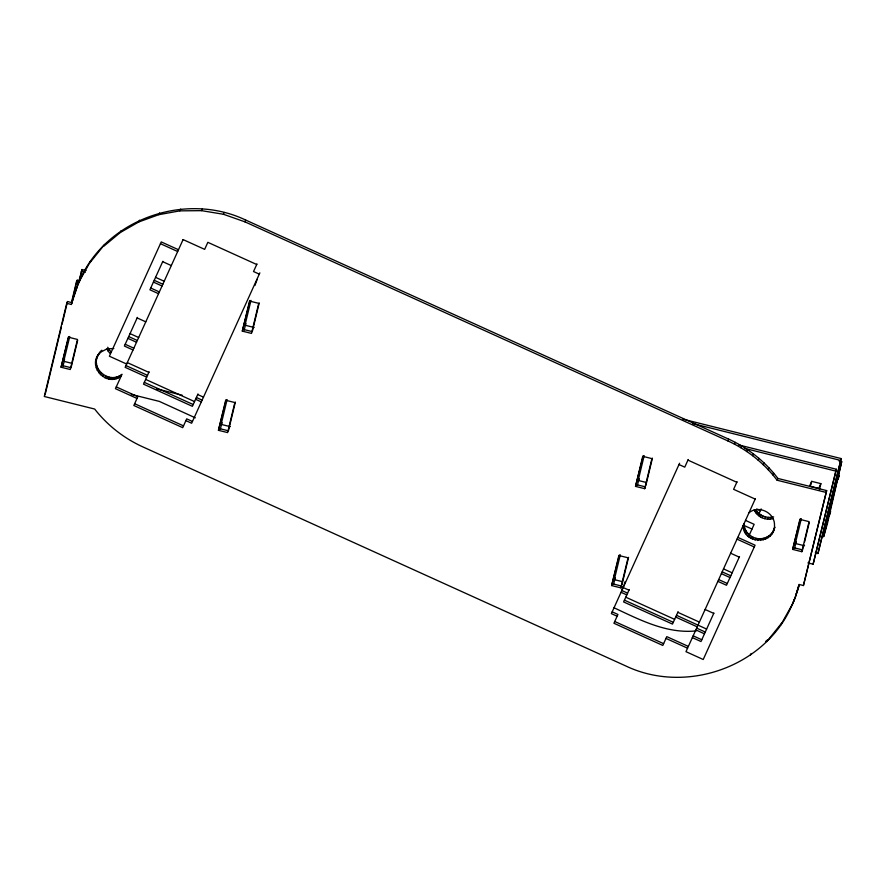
<?xml version="1.0" encoding="UTF-8"?>
<svg xmlns="http://www.w3.org/2000/svg" width="886" height="886" viewBox="0 0 886 886"><rect width="100%" height="100%" fill="white"/><g stroke="black" fill="none" stroke-linecap="round" stroke-linejoin="round"><path stroke-width="1.33" d="M121.194 376.041C107.959 387.237 87.803 368.366 98.424 354.311L97.006 357.302M137.02 398.456L115.457 388.677L122.002 374.269C110.229 384.38 90.649 369.65 97.803 355.53M841.7 461.661L827.458 523.404L823.615 536.805L841.7 461.661L839.02 460.997M743.11 525.708C743.332 545.1 775.527 544.646 774.497 525.01C774.763 512.617 758.538 504.765 748.991 512.761M66.727 303.322L71.301 304.463L72.098 302.691L67.524 301.55L66.727 303.322L44.3 396.496L94.669 409.044C107.361 425.291 124.029 438.349 142.79 446.865L625.771 665.951C685.764 694.624 765.05 667.136 791.796 605.592L792.605 603.82L780.776 624.984M45.108 394.713L61.444 326.834M62.086 324.176L67.524 301.55M71.6 301.949L76.406 281.992L77.215 280.209L79.851 280.862M71.766 302.835L75.609 286.865M76.251 284.196L77.215 280.209M78.677 281.958L82.055 269.532L86.075 270.54M79.485 280.186L82.055 269.532M61.079 367.225L68.311 337.167L77.492 339.46L70.26 369.517L61.079 367.225L68.798 336.702M71.633 363.26L63.77 361.3L69.739 336.47M62.961 366.239L64.246 360.868M77.669 340.29L71.068 367.734L61.887 365.442M218.443 430.308L225.675 400.25L234.856 402.543L227.624 432.601L218.443 430.308L226.174 399.785M242.31 331.131L249.542 301.074L258.734 303.355L251.491 333.413L242.31 331.131L250.04 300.598M230.316 426.664L221.123 424.383L227.104 399.553M254.182 327.488L245.001 325.195L250.982 300.376M220.348 429.178L221.932 422.6L221.123 424.383M244.204 330.068L245.81 323.423L245.001 325.195M254.946 285.48L257.184 279.289M235.355 402.067L228.433 430.817L219.252 428.525M259.221 302.89L252.3 331.63L243.118 329.348M611.639 585.568L618.871 555.511L628.063 557.792L620.82 587.85L611.639 585.568L619.369 555.035M635.517 486.381L642.749 456.323L651.93 458.616L644.698 488.673L635.517 486.381L643.236 455.858M622.193 581.593L614.33 579.632L620.3 554.802M646.071 482.416L638.197 480.456L644.177 455.625M613.555 584.428L615.139 577.86L614.33 579.632M637.411 485.318L639.005 478.673L638.197 480.456M621.95 584.76L628.551 557.327M645.816 485.583L652.417 458.14M621.784 590.663L622.736 586.72M623.932 585.923L624.907 581.88M792.66 549.409L799.892 519.351L809.073 521.644L801.841 551.69L792.66 549.409L800.379 518.886M804.532 545.765L795.351 543.483L801.321 518.653M794.532 548.423L796.16 541.7L795.351 543.483M810.779 485.118L811.687 481.353L820.868 483.645L819.362 489.903M801.841 551.69L803.912 544.691M804.532 542.077L809.25 522.474M798.43 586.82L799.227 585.048L795.528 596.278L799.039 584.439L803.425 585.535L826.66 490.589L777.919 478.451C765.094 461.517 747.994 447.917 728.657 439.135L245.688 220.049C185.695 191.376 106.409 218.864 79.651 280.408L77.769 284.616L79.651 280.408M826.66 490.589L803.425 585.535M807.877 562.898L813.115 564.194L836.34 469.248L738.547 444.894M836.34 469.248L813.115 564.194M815.264 552.853L817.955 553.529L841.179 458.571L682.918 419.167M841.179 458.571L817.955 553.529M71.301 304.463L78.577 282.844M76.761 287.075L77.569 285.292L72.586 299.457M771.772 533.981L774.851 527.225L774.043 529.008M794.687 598.615L795.484 596.843L792.815 603.277L796.337 594.495M791.796 605.592L793.623 601.505M75.808 289.534L76.617 287.751M74.922 292.003L75.731 290.22M74.092 294.484L74.889 292.701M73.305 296.965L74.114 295.193M71.91 301.96L72.718 300.188M78.843 282.18L90.682 261.016M89.874 262.799L104.659 244.403M103.85 246.186L120.308 232.509L121.116 230.737M63.77 361.3L64.578 359.517M120.308 232.509L138.77 221.954L139.578 220.171M138.77 221.954L158.782 214.678L159.591 212.906M96.087 359.938L96.895 358.154M97.615 356.094L99.143 353.171M98.335 354.943L99.952 352.096M99.143 353.879L100.86 351.1M95.677 362.618L96.485 360.846M100.052 352.883L101.846 350.191M95.743 365.287L96.552 363.515M96.275 367.9L97.072 366.117M97.238 370.381L98.036 368.598M98.612 372.674L99.42 370.902M109.1 349.56L110.861 351.609L110.063 353.392L108.291 351.332L109.1 349.56L107.727 347.257M100.384 374.734L101.181 372.951M102.51 376.495L103.319 374.712M158.782 214.678L179.869 210.857L180.678 209.085M104.991 377.89L105.799 376.107M106.818 378.577L107.627 376.805M108.679 379.042L109.487 377.259M137.408 317.376L124.394 346.061L133.022 349.97M162.847 261.304L149.922 289.8L158.539 293.709M110.562 379.274L111.37 377.502M112.456 379.286L113.264 377.502M114.327 379.075L115.136 377.292M116.155 378.643L116.963 376.86M117.927 377.99L118.735 376.207M119.61 377.126L120.418 375.343M183.103 239.563L125.147 367.336L146.699 377.115M179.869 210.857L201.565 210.658L202.373 208.886M149.125 371.766L143.51 384.147L192.384 406.32L197.999 393.938M201.565 210.658L223.383 214.257L224.191 212.485M223.383 214.257L244.879 221.821L245.688 220.049M256.995 263.895L253.529 271.537L259.277 274.139M259.864 272.844L191.642 423.242L185.894 420.628M644.698 488.673L645.495 486.89L636.314 484.609M620.82 587.85L621.629 586.067L612.447 583.785M679.584 463.245L611.373 613.633L617.121 616.246M629.226 589.555L623.611 601.937L672.485 624.098L678.1 611.717M688.212 459.513L684.756 467.155L678.997 464.541M825.852 492.372L777.111 480.234C764.286 463.3 747.186 449.689 727.849 440.907L728.657 439.135M734.45 444.13L735.258 442.347M740.785 447.674L741.582 445.891M746.832 451.528L747.64 449.745M737.086 481.674L733.619 489.316L755.182 499.095M752.613 455.67L753.421 453.887M758.106 460.089L758.903 458.306M763.3 464.773L764.109 462.99M768.206 469.702L769.015 467.919M755.426 498.563L685.974 651.675L703.218 659.505L755.071 545.2L737.817 537.381M743.343 527.602L743.919 523.925M743.808 529.451L744.617 527.668L744.151 525.83M744.484 531.201L745.292 529.429L744.617 527.668M745.359 532.863L746.167 531.091L745.292 529.429M772.836 518.664C766.168 520.492 758.582 517.479 755.038 511.532L755.847 509.749C759.38 515.707 766.977 518.709 773.644 516.881M772.813 474.852L773.622 473.08M746.433 534.413L747.241 532.641L746.167 531.091M756.112 513.072L756.921 511.3M747.684 535.831L748.493 534.048L747.241 532.641M757.364 514.489L758.172 512.706M713.906 613.023L700.981 641.519L692.354 637.61M739.511 556.574L726.498 585.258L717.87 581.349M748.858 535.964L754.141 524.324L745.514 520.403M758.759 514.135L761.129 508.907M749.102 537.093L749.91 535.321L748.493 534.048M758.781 515.752L759.59 513.98M750.675 538.19L751.483 536.418L749.91 535.321M760.354 516.848L761.163 515.076M777.111 480.234L777.919 478.451M752.402 539.109L753.2 537.326C759.834 540.427 768.406 538.278 772.581 532.209M762.082 517.767L762.89 515.984M755.082 540.05L755.891 538.278M764.762 518.709L765.57 516.937M757.807 540.504L758.615 538.721M767.497 519.163L768.295 517.38M760.52 540.482L761.329 538.699M770.2 519.141L771.008 517.358M763.156 539.995L763.965 538.223M765.659 539.087L766.468 537.315M767.974 537.769L768.771 535.997M770.023 536.063L770.831 534.28M773.157 531.567L774.464 528.521M811.687 481.353L809.538 486.104L818.719 488.385L820.868 483.645M750.342 655.263L751.151 653.491M838.743 476.646L839.286 475.461L838.023 479.647M766.8 641.597L781.585 623.201M830.06 512.717L830.603 511.521L829.34 515.718M797.777 589.19L798.585 587.418M797.079 591.56L797.876 589.777M796.326 593.919L797.134 592.147M793.778 600.952L794.587 599.18M765.548 641.519L767.608 639.814M101.037 351.975L107.04 348.851L113.807 348.552M696.33 630.887C666.704 634.011 639.57 619.702 613.621 607.574M81.246 271.315L85.266 272.312M692.841 423.619L840.371 460.355M76.406 281.992L79.042 282.645M744.439 448.338L835.531 471.031M156.733 388.865L182.217 395.211M793.468 547.626L802.65 549.918M131.305 394.414L159.292 401.38L195.33 417.827M244.879 221.821L727.849 440.907M256.719 264.504L207.845 242.332L204.655 249.365L183.092 239.585M687.946 460.111L736.809 482.283M756.633 509.007L760.332 510.69M178.485 249.73L161.241 241.911L109.388 356.216L126.643 364.035M160.432 243.694L177.687 251.513M162.681 261.669L171.297 265.579M743.365 525.154L751.992 529.064M737.008 539.153L754.263 546.983M155.559 277.351L164.187 281.261M154.219 280.308L162.847 284.229M153.411 282.091L162.038 286.001M150.72 288.016L159.347 291.926M730.629 553.218L739.256 557.128M723.519 568.901L732.146 572.81M722.179 571.869L730.795 575.778M721.37 573.641L729.998 577.561M718.679 579.577L727.306 583.486M137.153 317.93L145.78 321.839M130.043 333.612L138.67 337.522M128.703 336.569L137.319 340.49M127.894 338.352L136.522 342.262M125.203 344.277L133.83 348.187M705.112 609.479L713.739 613.389M127.296 362.595L148.859 372.375M197.722 394.547L203.481 397.149M623.201 587.551L628.949 590.154M677.823 612.326L699.386 622.105M125.945 365.564L147.508 375.343M196.382 397.504L202.13 400.118M621.861 590.519L627.609 593.122M676.483 615.294L706.618 629.071M195.573 399.287L201.321 401.89M621.053 592.291L626.801 594.905M675.675 617.066L697.238 626.845M696.651 628.13L705.278 632.039M145.658 379.407L194.532 401.579M625.76 597.186L674.634 619.358M695.842 629.902L704.47 633.822M144.318 382.375L193.192 404.537M624.42 600.154L673.294 622.326M693.162 635.838L701.778 639.747M116.265 386.905L137.828 396.684L133.83 405.489L182.704 427.661L186.702 418.856L192.45 421.459M612.171 611.849L617.93 614.463L613.932 623.268L662.806 645.44L666.804 636.635L688.356 646.415M665.995 638.407L687.547 648.187M134.639 403.717L183.513 425.878M614.74 621.496L663.614 643.668M751.483 536.418L753.2 537.326M106.918 349.04L108.291 351.332M754.163 509.86L755.038 511.532"/></g></svg>
